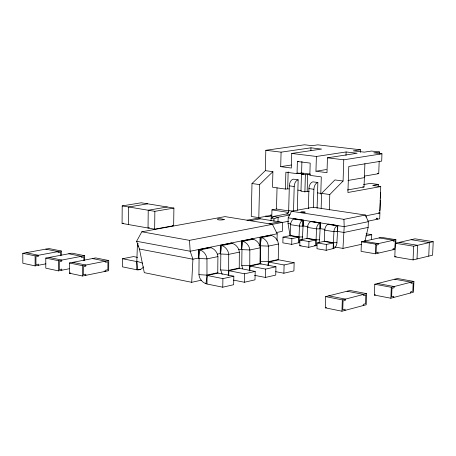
<?xml version="1.0" encoding="UTF-8"?>
<svg xmlns="http://www.w3.org/2000/svg" width="456" height="456" viewBox="0 0 456 456"><rect width="100%" height="100%" fill="white"/><g stroke="black" fill="none" stroke-linecap="round" stroke-linejoin="round"><path stroke-width="0.68" d="M58.459 270.875L58.459 260.707L45.782 258.085L45.794 268.168L58.459 270.875L69.227 268.755M60.511 255.759L60.511 252.271L58.089 252.721L58.089 251.621L45.765 249.136M61.315 255.252L61.321 251.022L48.991 248.548L22.8 253.319L22.84 263.266L35.135 265.894L45.896 263.836M61.777 270.22L61.777 269.091L59.291 269.581L59.291 261.681L61.782 261.202L61.782 260.074L49.105 257.458M69.437 273.218L69.454 262.987L95.68 257.919L108.745 260.541L108.682 270.693L82.485 276L69.437 273.218L70.766 272.95M82.485 276L82.513 265.688L69.454 262.987M83.864 260.518L83.876 256.979L81.447 257.44L81.453 256.329L68.765 253.77M84.668 260.382L84.685 255.713L71.997 253.165L45.782 258.085M85.802 275.327L85.808 274.187L83.317 274.689L83.345 266.674L85.836 266.184L85.842 265.039L72.778 262.342M122.071 223.417L122.202 205.907L141.274 202.777L173.901 208.078L173.662 225.714L154.652 229.18L122.071 223.417L123.428 223.183M137.581 257.383L133.5 256.585L122.516 258.746L122.453 266.857L136.737 269.758C139.331 270.277 142.084 269.131 143.458 266.851M128.484 224.551L128.632 206.978L147.698 203.821M136.737 269.758L136.811 261.579L122.516 258.746M198.941 274.649L199.072 258.495L198.463 258.056L198.605 249.54C203.057 250.327 206.625 254.402 206.967 258.883L206.973 275.418L222.921 278.622L233.837 276.188L233.66 284.709L222.756 287.206L206.973 284.002C202.681 283.005 199.289 279.032 198.941 274.649L206.825 275.105L217.751 272.716L217.917 256.603C217.58 252.145 214.001 248.11 209.572 247.34M222.203 274.409L220.658 269.935L220.824 254.003L220.219 253.57L220.379 245.174C224.791 245.926 228.376 249.916 228.707 254.362L228.673 270.676L244.593 273.788L255.195 271.423L255.001 279.83L244.405 282.253L233.449 280.087M154.652 229.18L154.858 211.333L173.901 208.078M255.195 271.423L239.235 268.288L239.349 252.151C239.018 247.722 235.421 243.766 231.038 243.031M242.666 268.749L241.765 265.352L241.971 249.637L241.366 249.21L241.543 240.928C245.909 241.646 249.512 245.562 249.837 249.968L249.768 266.059L265.648 269.091L275.954 266.788L275.743 275.082L265.443 277.436L254.516 275.333M275.954 266.788L260.034 263.739L260.182 247.819C259.863 243.43 256.249 239.548 251.906 238.847M260.969 264.144L260.268 261.339L260.501 245.812L259.897 245.391L260.091 237.205C264.417 237.895 268.037 241.743 268.356 246.12L268.253 262.018L284.099 264.97L294.148 262.73L293.92 270.921L283.877 273.218L275.703 271.679M140.437 269.245L137.695 269.81L136.811 261.579L137.376 245.767L138.048 243.367M206.973 284.002L207.127 275.492L218.053 273.104L233.837 276.188M294.148 262.73L278.263 259.755L278.445 244.023C278.126 239.668 274.501 235.849 270.197 235.176M222.756 287.206L222.921 278.622M228.73 275.641L228.826 270.75L239.451 268.424M244.405 282.253L244.593 273.788M249.814 270.961L249.922 266.133L260.251 263.876M360.405 152.384L360.496 149.779L317.849 144.843L312.081 145.669L304.522 144.791L265.82 150.292L265.329 170.652L251.997 183.523L251.256 216.452L258.803 217.66L271.822 215.226L270.454 215.01M258.803 217.66L259.578 184.595L272.905 171.661L265.329 170.652M265.443 277.436L265.648 269.091M268.322 265.495L268.407 262.086L278.479 259.886M271.018 220.846L271.081 218.413L273.247 216.457L286.693 213.927L290.153 214.468M271.776 217.005L271.953 209.88L276.496 209.042L289.104 210.98M272.905 171.661L272.517 187.228L285.427 189.058L289.03 188.858M273.931 221.314L273.993 218.88L278.103 217.227L289.452 215.078M276.496 209.042L277.037 187.872M277.02 240.517L277.191 233.774L272.397 224.306L225.059 216.617L141.833 231.79L136.612 241.275L139.428 249.022L144.296 272.654L191.702 282.31L201.404 280.166M277.983 221.958L278.103 217.227L273.247 216.457M280.708 166.657L281.078 152.156L310.969 147.824L321.565 149.072L291.72 153.455L291.327 168.036L280.708 166.657L291.293 165.015M247.01 220.231L257.264 218.31L282.543 222.368L282.31 231.346L276.182 232.571M301.644 240.198A6.031 3.642 -80.3 0 0 302.448 237.77L303.348 220.145L294.485 218.749L293.379 219.165A5.996 3.637 -80.6 0 0 290.626 223.856L290.164 235.587L283.005 237.154L282.857 242.854L291.715 244.376L299.706 242.501M285.427 189.058L285.872 172.18L297.044 173.662L301.587 172.927L310.331 174.084M283.877 273.218L284.099 264.97M287.702 188.67L288.152 171.815M290.141 236.071L288.038 223.474L288.186 217.808L291.498 211.276L313.181 207.218L365.416 215.038L368.351 221.679L368.146 227.413L364.863 241.646M286.693 213.927A2.702 1.647 -80.9 0 0 288.671 210.564L289.338 185.843A6.105 3.722 -81.5 0 1 293.293 179.168L298.156 179.829L297.312 210.233M291.715 244.376L291.868 238.648L299.016 237.063L299.495 225.281A6.025 3.631 -80.6 0 1 302.242 220.567L303.348 220.145M298.156 179.829A6.122 3.716 -81.5 0 0 294.194 186.527L293.516 211.31L288.671 210.564M297.044 173.662L297.38 161.492L298.68 161.293M298.731 242.905L298.897 237.2L290.039 235.718M297.226 173.018L303.724 173.879L301.45 174.243L300.971 191.269L304.899 191.828L307.167 191.429L309.202 191.714M301.587 172.927L301.912 161.47M316.749 245.396L308.78 247.312L299.757 245.761L299.923 240.004L307.059 238.408L307.549 226.575A6.048 3.625 -80.5 0 1 310.302 221.838L311.402 221.416L320.437 222.841L319.496 240.62A6.088 3.631 -80.3 0 1 318.687 243.071M303.212 220.174L303.046 225.885L302.744 220.362L293.881 218.965M304.899 191.828L305.383 174.768L307.657 174.397L310.2 174.733M307.167 191.429L307.657 174.397M308.347 208.711L308.934 188.59A6.173 3.705 -81.5 0 1 312.896 181.836L317.86 182.508L317.085 208.318M310.889 150.668L310.969 147.824M308.78 247.312L308.951 241.526L316.076 239.919L316.578 228.028A6.076 3.614 -80.5 0 1 319.331 223.263L320.437 222.841M313.363 207.372L313.899 189.286A6.19 3.705 -81.5 0 1 317.86 182.508M315.945 171.239L316.384 156.465L346.104 151.962L357.105 153.256L327.448 157.816L326.986 172.676L315.945 171.239L326.473 169.529M306.934 238.545L315.957 240.05L315.78 245.807L314.395 245.573M317.148 242.911L316.977 248.719L326.165 250.298L334.111 248.349A6.145 3.614 -80.2 0 0 336.864 243.527L337.839 225.583L328.639 224.13L327.539 224.557A6.105 3.608 -80.5 0 0 324.786 229.345L324.244 241.338L317.148 242.911L326.348 244.462L333.37 242.945L333.986 230.821A6.133 3.602 -80.5 0 1 336.745 226.011L337.839 225.583M320.773 194.079L321.298 176.882L309.835 175.36L310.188 163.105L297.38 161.492M325.042 229.419L320.123 228.627L320.3 222.864M321.144 208.324L321.605 193.378L334.898 179.932L343.077 181.021L343.773 159.811L381.963 153.815L381.695 161.11L348.789 166.451L347.917 192.5L380.743 186.555L379.757 213.049L366.117 215.785L366.071 217.107M326.165 250.298L326.348 244.462M325.293 307.834L325.647 296.622L350.014 290.478L366.613 293.641L366.214 304.762L341.943 311.209L325.293 307.834L326.53 307.509M329.3 209.942L329.785 194.535L343.077 181.021M333.148 248.765L333.336 242.957L324.148 241.423M337.708 225.612L337.514 231.42L337.24 225.8L328.041 224.352M345.984 155.405L346.104 151.962M341.943 311.209L342.319 299.9L366.613 293.641M345.021 310.393L345.067 309.139L342.752 309.749L343.049 300.96L345.363 300.361L345.403 299.107L328.736 295.841M395.779 243.076L395.916 239.685L381.598 237.394L361.414 241.811L361.078 251.37L375.442 253.798L394.919 249.324M347.387 189.998L364.025 187.017L364.903 163.658M364.92 241.794L364.971 240.375M363.227 305.554L363.272 304.317L365.512 303.724L365.826 295.072L363.58 295.653L363.626 294.416L347.016 291.23M371.549 239.639L371.731 234.692L366.117 233.797M375.442 253.798L375.795 244.171L395.916 239.685M378.246 186.55L378.326 184.452L370.3 183.386L363.478 184.6M364.412 176.107L378.725 173.656L379.192 161.071M379.449 154.077L379.529 151.979L371.469 151.044L364.321 152.144L353.337 150.862L360.496 149.779M374.382 295.066L374.781 284.23L397.495 278.502L413.923 281.46L413.478 292.205L390.866 298.213L374.382 295.066L375.533 294.764M377.984 253.217L378.024 252.151L376.114 252.584L376.394 245.1L378.303 244.672L378.343 243.601L363.973 241.247M380.68 192.449L380.475 197.847A1.214 0.695 -81.3 0 0 380.116 198.075M390.866 298.213L391.294 287.286L413.923 281.46M393.061 249.751L393.1 248.691L394.964 248.269L395.255 240.882L393.391 241.298L393.431 240.238L379.107 237.935M394.799 256.813L395.335 243.242L414.983 238.813L433.2 241.691L432.613 255.189L413.068 259.903L394.799 256.813L396.121 256.5M393.739 297.449L393.784 296.24L391.636 296.81L391.966 288.317L394.115 287.759L394.166 286.545L377.665 283.501M410.691 292.946L410.742 291.749L412.828 291.196L413.176 282.834L411.09 283.375L411.135 282.178L394.697 279.209M413.068 259.903L413.638 246.211L433.2 241.691M417.023 258.951L417.593 245.294L399.308 242.347M428.748 256.124L429.335 242.586L411.101 239.691M191.702 282.31L192.928 259.196L190.175 251.233L189.491 240.352L141.833 231.79M334.607 246.992L342.963 248.406L344.2 226.632L343.927 219.336L291.498 211.276M205.941 283.649L207.127 275.492M228.125 275.441L228.826 270.75M249.21 270.761L249.922 266.133M267.894 265.358L268.407 262.086M342.963 248.406L361.631 244.291M239.149 268.042L228.524 270.362L220.658 269.935M259.948 263.5L249.62 265.757L241.765 265.352M278.183 259.515L268.105 261.715L260.268 261.339M365.786 235.974L371.731 234.692M299.757 245.761L301.034 245.488M368.146 227.413L344.006 232.463L336.984 231.334M217.917 256.603L206.967 258.883L199.072 258.495M239.349 252.151L228.707 254.362L220.824 254.003M260.182 247.819L249.837 249.968L241.971 249.637M278.445 244.023L268.356 246.12L260.501 245.812M199.181 257.908L192.928 259.196L139.428 249.022M217.244 254.186L220.715 253.468M238.779 249.745L241.555 249.17M258.922 245.59L260.313 245.305M367.958 221.171L376.154 219.496A1.214 0.695 -80.9 0 1 376.907 218.15A1.214 0.695 -80.9 0 1 377.574 219.205L379.694 218.766L379.916 212.798A1.214 0.69 -81 0 1 379.569 212.713M368.351 221.679L344.2 226.632L288.186 217.808M277.191 233.774L190.175 251.233L136.612 241.275M209.88 247.397L198.913 249.597L198.77 258.113L199.945 249.934L210.906 247.728M231.346 243.088L220.687 245.225L220.527 253.627L221.713 245.556L232.372 243.413M252.214 238.898L241.851 240.979L241.674 249.267L242.877 241.298L253.24 239.218M270.505 235.228L260.399 237.257L260.205 245.442L261.425 237.57L271.525 235.541M343.927 219.336L365.416 215.038M82.513 265.688L108.745 260.541M189.491 240.352L282.543 222.368M282.321 222.46L288.477 221.268M269.12 223.822L279.346 221.855M58.459 260.707L84.685 255.713M250.133 220.738L260.382 218.806M22.8 253.319L35.112 255.873L61.321 251.022M149.391 227.761L148.035 228.006L148.223 210.233L167.272 207.001M378.326 184.452L372.643 185.472L380.743 186.555M347.962 180.473L364.407 177.64M379.529 151.979L373.829 152.863L381.963 153.815M336.955 242.7L333.478 242.706L324.29 241.173M319.588 239.805L316.099 239.805L307.082 238.294M302.533 236.966L299.039 236.955L290.187 235.473M337.372 231.676L333.895 231.648L324.695 230.166M319.981 228.878L316.487 228.844L307.458 227.39M302.904 226.13L299.404 226.09L290.54 224.665M265.82 150.292L281.078 152.156M291.72 153.455L316.384 156.465M327.448 157.816L343.773 159.811M377.386 173.485L378.725 173.656M301.45 174.243L305.383 174.768M362.685 186.835L364.025 187.017M289.338 185.843L294.194 186.527M308.934 188.59L313.899 189.286M251.997 183.523L259.578 184.595M321.605 193.378L329.785 194.535M297.871 190.112L301.228 190.585M317.547 192.899L320.978 193.384M378.406 212.855L379.757 213.049M376.234 219L377.574 219.205M271.953 209.88L288.728 212.467M310.804 221.633L319.833 223.058L320.123 228.627M265.614 216.03L273.172 217.227M271.081 218.413L273.993 218.88M288.038 223.474L290.831 223.919M302.71 225.828L308.302 226.729M395.335 243.242L413.638 246.211M361.414 241.811L375.795 244.171M122.202 205.907L154.858 211.333M283.005 237.154L291.868 238.648M299.923 240.004L308.951 241.526M172.339 225.486L173.662 225.714M374.781 284.23L391.294 287.286M325.647 296.622L342.319 299.9M92.448 258.541L105.513 261.174L105.507 262.308L107.935 261.829L107.884 269.73L105.461 270.22L105.456 271.349L104.082 271.063M26.117 252.715L38.429 255.257L38.435 256.369L35.944 256.831L35.961 264.623L38.452 264.149L38.452 265.261M137.376 245.767L138.704 246.211M218.053 273.104L217.751 272.716M137.102 261.316L142.409 263.146M298.897 237.2L299.199 242.706M315.957 240.05L316.247 245.607M333.336 242.957L333.615 248.566M35.112 255.873L35.135 265.894M380.042 200.15A1.214 0.695 -81.3 0 0 380.389 200.241L380.008 210.41A1.214 0.69 -81 0 0 379.648 210.643M224.278 219.638C214.69 221.223 215.751 216.885 224.278 219.638M301.707 212.371A2.24 0.37 1.5 0 0 305.292 212.217A2.24 0.37 1.5 0 0 302.214 211.749A2.24 0.37 1.5 0 0 301.707 212.371"/></g></svg>
